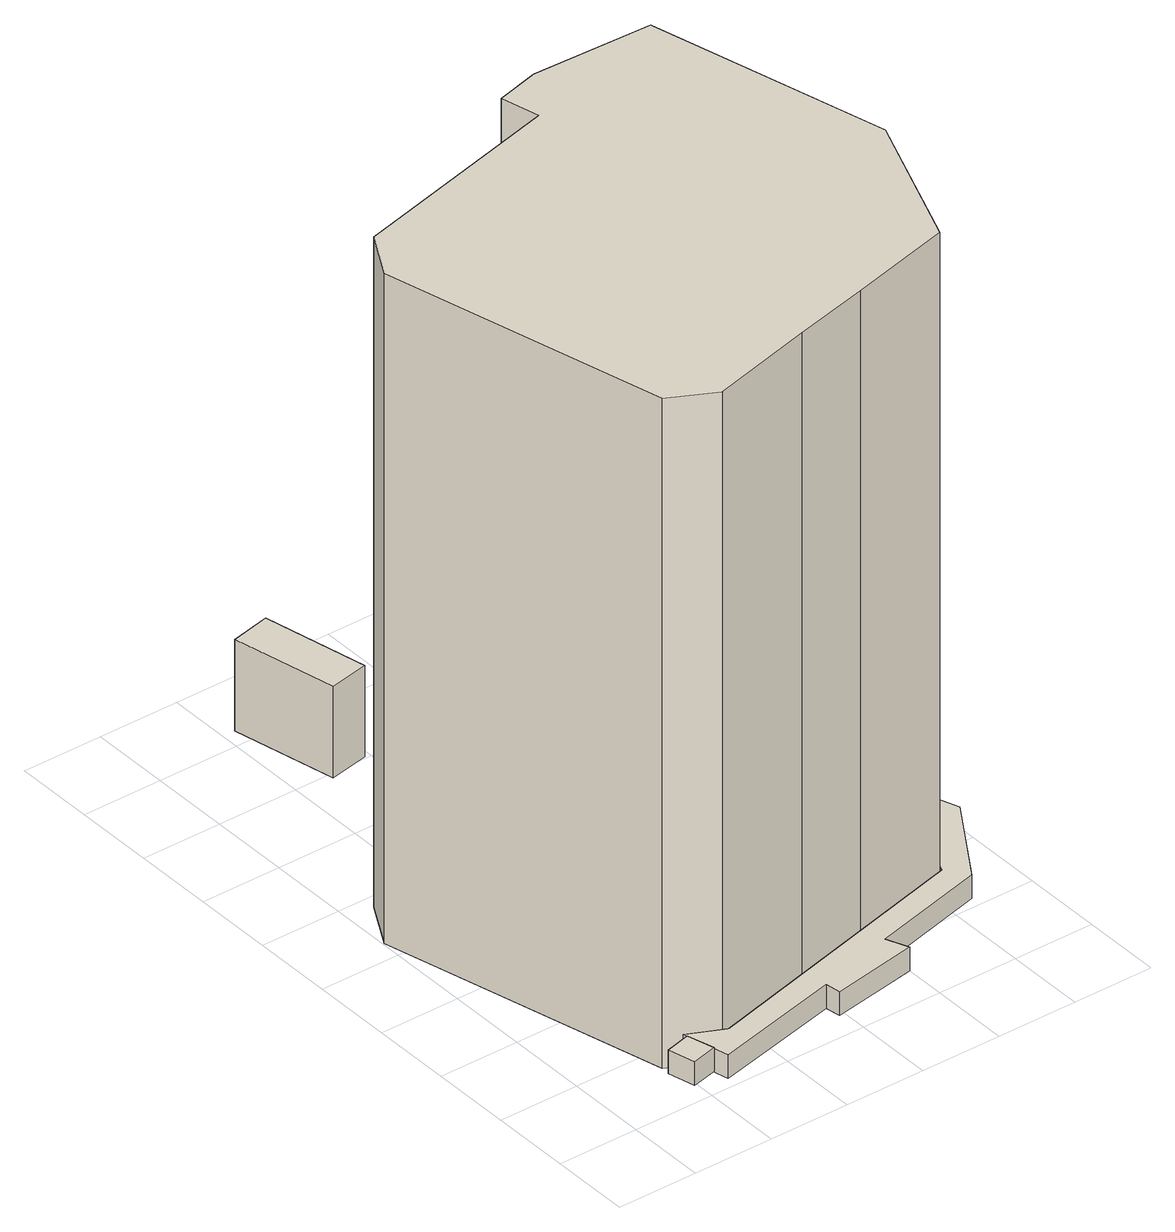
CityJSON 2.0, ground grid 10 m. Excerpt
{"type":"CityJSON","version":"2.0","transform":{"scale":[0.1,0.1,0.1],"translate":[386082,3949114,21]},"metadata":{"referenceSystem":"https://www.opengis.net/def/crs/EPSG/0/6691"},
"CityObjects":{
"building1":{"type":"Building","attributes":{"地区計画":"平河町二丁目東部地区","class":"3001","usage":"461","measuredHeight":-9999,"storeysAboveGround":9999,"storeysBelowGround":9999,"BuildingDetailAttribute.buildingRoofEdgeArea":-9999,"BuildingDetailAttribute.fireproofStructureType":"1011","BuildingDetailAttribute.urbanPlanType":"21","BuildingDetailAttribute.areaClassificationType":"22","BuildingDetailAttribute.districtsAndZonesType":"10","BuildingDetailAttribute.landUseType":"212","BuildingDetailAttribute.detailedUsage":"0","BuildingDetailAttribute.specifiedBuildingCoverageRate":80,"BuildingDetailAttribute.specifiedFloorAreaRate":700,"BuildingDetailAttribute.surveyYear":"0001","BuildingIDAttribute.prefecture":"13","BuildingIDAttribute.city":"13101"},"geometry":[{"type":"Solid","lod":"1","boundaries":[[[[0,1,2,3]],[[2,4,5,3]],[[1,6,4,2]],[[0,7,6,1]],[[3,5,7,0]],[[4,6,7,5]]]]}]},
"building2":{"type":"Building","attributes":{"延べ面積換算係数":"1.00","大字・町コード":"53","町・丁目コード":"2","13+区市町村コード+大字・町コード+町・丁目コード":"13101053002","地区計画":"平河町二丁目東部地区","class":"3002","usage":"413","measuredHeight":14.8,"storeysAboveGround":4,"storeysBelowGround":0,"RiverFloodingRiskAttribute.description":"10","RiverFloodingRiskAttribute.rank":"1","RiverFloodingRiskAttribute.depth":0.06,"RiverFloodingRiskAttribute.adminType":"2","RiverFloodingRiskAttribute.scale":"2","BuildingDetailAttribute.buildingRoofEdgeArea":66.79,"BuildingDetailAttribute.fireproofStructureType":"1001","BuildingDetailAttribute.urbanPlanType":"21","BuildingDetailAttribute.areaClassificationType":"22","BuildingDetailAttribute.districtsAndZonesType":"6","BuildingDetailAttribute.landUseType":"211","BuildingDetailAttribute.detailedUsage":"1230","BuildingDetailAttribute.specifiedBuildingCoverageRate":60,"BuildingDetailAttribute.specifiedFloorAreaRate":400,"BuildingDetailAttribute.surveyYear":2021,"BuildingIDAttribute.prefecture":"13","BuildingIDAttribute.city":"13101"},"address":[{"country":"日本","locality":"東京都千代田区平河町二丁目"}],"geometry":[{"type":"Solid","lod":"1","boundaries":[[[[8,9,10,11]],[[10,12,13,11]],[[9,14,12,10]],[[8,15,14,9]],[[11,13,15,8]],[[12,14,15,13]]]]}]},
"building3":{"type":"Building","attributes":{"延べ面積換算係数":"0.80","大字・町コード":"53","町・丁目コード":"2","13+区市町村コード+大字・町コード+町・丁目コード":"13101053002","地区計画":"平河町二丁目東部地区","class":"3002","usage":"401","measuredHeight":100.9,"storeysAboveGround":24,"storeysBelowGround":1,"RiverFloodingRiskAttribute.description":"10","RiverFloodingRiskAttribute.rank":"1","RiverFloodingRiskAttribute.depth":0.03,"RiverFloodingRiskAttribute.adminType":"2","RiverFloodingRiskAttribute.scale":"2","BuildingDetailAttribute.buildingRoofEdgeArea":2418.36,"BuildingDetailAttribute.fireproofStructureType":"1001","BuildingDetailAttribute.urbanPlanType":"21","BuildingDetailAttribute.areaClassificationType":"22","BuildingDetailAttribute.districtsAndZonesType":"6","BuildingDetailAttribute.landUseType":"212","BuildingDetailAttribute.detailedUsage":"1210","BuildingDetailAttribute.specifiedBuildingCoverageRate":60,"BuildingDetailAttribute.specifiedFloorAreaRate":400,"BuildingDetailAttribute.surveyYear":2021,"BuildingIDAttribute.prefecture":"13","BuildingIDAttribute.city":"13101"},"address":[{"country":"日本","locality":"東京都千代田区平河町二丁目"}],"geometry":[{"type":"Solid","lod":"1","boundaries":[[[[16,17,18,19,20,21,22,23,24,25,26,27]],[[26,28,29,27]],[[25,30,28,26]],[[24,31,30,25]],[[23,32,31,24]],[[22,33,32,23]],[[21,34,33,22]],[[20,35,34,21]],[[19,36,35,20]],[[18,37,36,19]],[[17,38,37,18]],[[16,39,38,17]],[[27,29,39,16]],[[28,30,31,32,33,34,35,36,37,38,39,29]]]]}]},
"building4":{"type":"Building","attributes":{"地区計画":"平河町二丁目東部地区","class":"3003","usage":"461","measuredHeight":-9999,"storeysAboveGround":9999,"storeysBelowGround":9999,"RiverFloodingRiskAttribute.description":"10","RiverFloodingRiskAttribute.rank":"1","RiverFloodingRiskAttribute.depth":0.16,"RiverFloodingRiskAttribute.adminType":"2","RiverFloodingRiskAttribute.scale":"2","BuildingDetailAttribute.buildingRoofEdgeArea":-9999,"BuildingDetailAttribute.fireproofStructureType":"1011","BuildingDetailAttribute.urbanPlanType":"21","BuildingDetailAttribute.areaClassificationType":"22","BuildingDetailAttribute.districtsAndZonesType":"10","BuildingDetailAttribute.landUseType":"212","BuildingDetailAttribute.detailedUsage":"0","BuildingDetailAttribute.specifiedBuildingCoverageRate":80,"BuildingDetailAttribute.specifiedFloorAreaRate":700,"BuildingDetailAttribute.surveyYear":"0001","BuildingIDAttribute.prefecture":"13","BuildingIDAttribute.city":"13101"},"geometry":[{"type":"Solid","lod":"1","boundaries":[[[[40,41,42,43,44,45,46,47,48,49,50]],[[49,51,52,50]],[[48,53,51,49]],[[47,54,53,48]],[[46,55,54,47]],[[45,56,55,46]],[[44,57,56,45]],[[43,58,57,44]],[[42,59,58,43]],[[41,60,59,42]],[[40,61,60,41]],[[50,52,61,40]],[[51,53,54,55,56,57,58,59,60,61,52]]]]}]}
},
"vertices":[
[76,42,23],[107,50,23],[116,16,23],[84,8,23],[116,16,53],[84,8,53],[107,50,53],[76,42,53],
[113,818,12],[162,829,12],[190,698,12],[141,688,12],[190,698,128],[141,688,128],[162,829,128],[113,818,128],
[292,599,8],[346,613,8],[496,608,8],[571,309,8],[501,128,8],[371,96,8],[277,74,8],[146,41,8],[90,70,8],[2,425,8],[34,484,8],[304,551,8],[34,484,857],[304,551,857],[2,425,857],[90,70,857],[146,41,857],[277,74,857],[371,96,857],[501,128,857],[571,309,857],[496,608,857],[346,613,857],[292,599,857],
[152,37,20],[502,126,20],[563,271,20],[587,204,20],[521,100,20],[379,64,20],[390,37,20],[283,18,20],[280,37,20],[122,0,20],[108,58,20],[122,0,50],[108,58,50],[280,37,50],[283,18,50],[390,37,50],[379,64,50],[521,100,50],[587,204,50],[563,271,50],[502,126,50],[152,37,50]
]}
